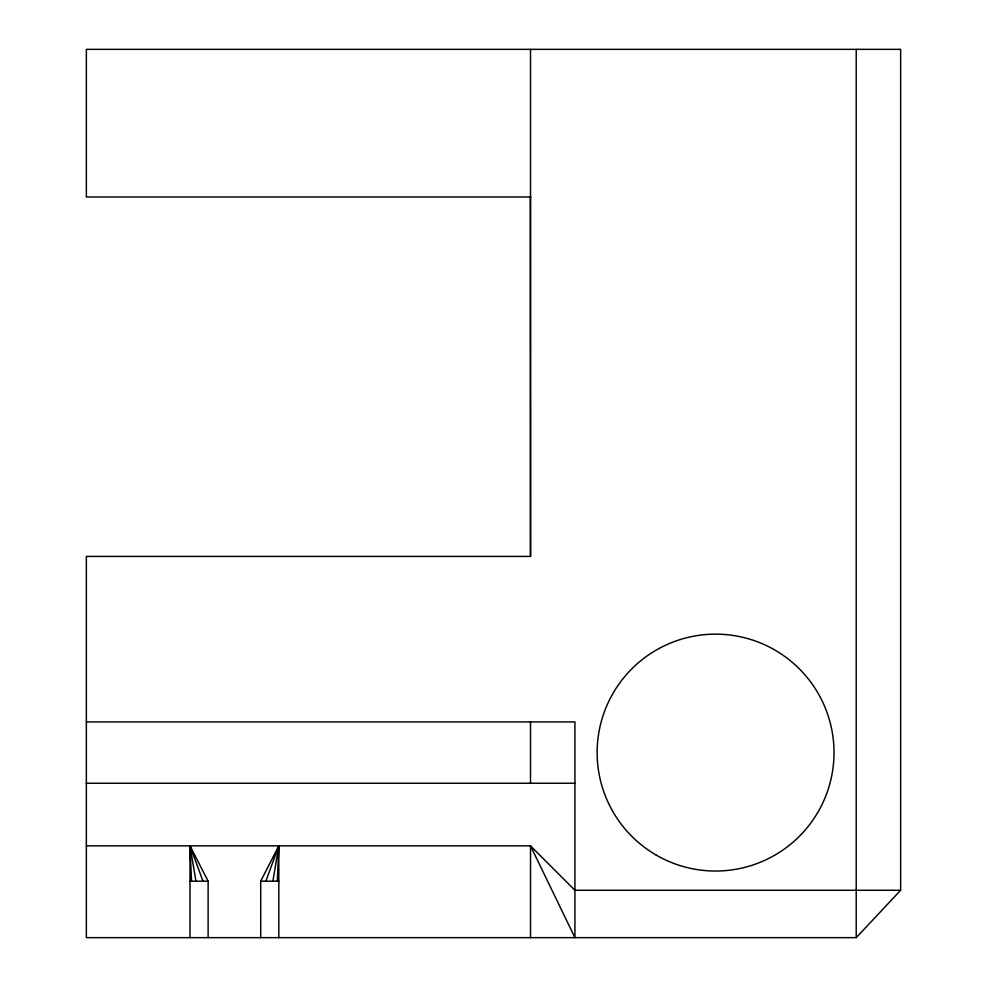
<?xml version="1.0" encoding="UTF-8"?>
<svg xmlns="http://www.w3.org/2000/svg" width="987" height="987" viewBox="0 0 987 987"><rect width="100%" height="100%" fill="white"/><g stroke="black" fill="none" stroke-linecap="round" stroke-linejoin="round"><path stroke-width="1.48" d="M277.31 881.194L278.827 845.859L260.704 881.194L260.704 937.65M272.881 881.194L278.827 845.859L265.824 881.194M530.512 49.35L530.512 556.421L86.362 556.421L86.362 937.65L856.222 937.65L900.637 890.274L900.637 49.35L86.362 49.35L86.362 197.005L530.87 196.993M86.362 721.929L574.928 721.929L574.928 937.65L530.512 845.859L86.362 845.859M86.362 783.246L574.928 783.246M189.997 881.194L208.121 881.194L208.121 937.65M260.704 881.194L278.827 881.194M900.637 890.274L574.928 890.274L530.512 845.859L530.512 937.65M189.997 937.65L189.997 845.859L208.121 881.194M191.515 881.194L189.997 845.859L203.001 881.194M189.997 845.859L195.944 881.194M530.377 197.005L530.512 556.421M856.222 49.35L856.222 937.65M530.512 721.929L530.512 783.246M278.827 845.859L278.827 937.65M656.355 855.161A118.44 118.44 0 0 0 834.015 752.587A118.44 118.44 0 0 0 656.355 650.014A118.44 118.44 0 0 0 656.355 855.161"/></g></svg>
